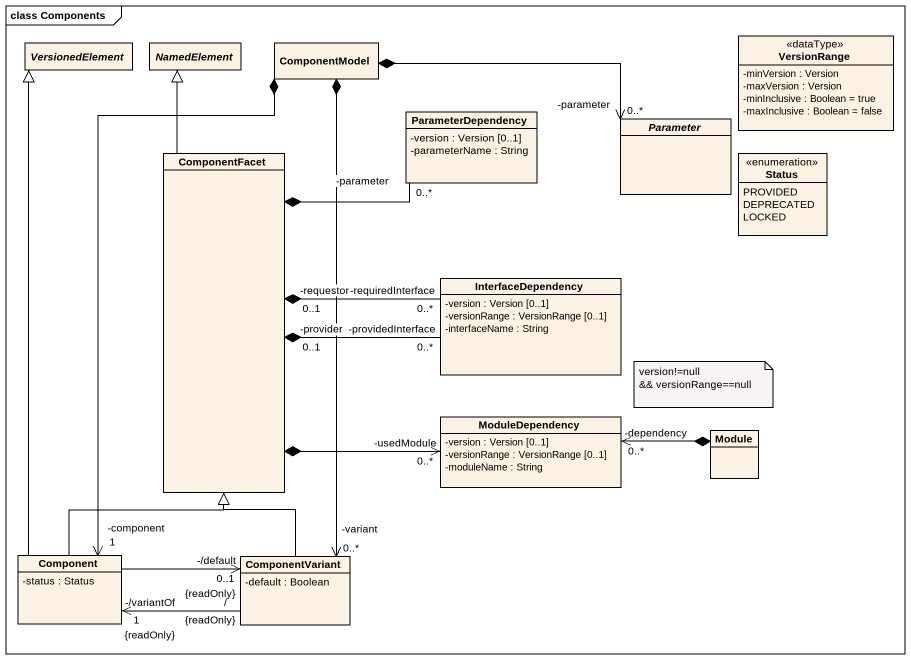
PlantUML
@startuml
mainframe class Components
hide circle
hide empty members
skinparam classAttributeIconSize 0
abstract class VersionedElement
abstract class NamedElement
class ComponentModel
class VersionRange <<dataType>> {
  -minVersion : Version
  -maxVersion : Version
  -minInclusive : Boolean = true
  -maxInclusive : Boolean = false
}
class ParameterDependency {
  -version : Version [0..1]
  -parameterName : String
}
class ComponentFacet
abstract class Parameter
enum Status {
  PROVIDED
  DEPRECATED
  LOCKED
}
class InterfaceDependency {
  -version : Version [0..1]
  -versionRange : VersionRange [0..1]
  -interfaceName : String
}
class ModuleDependency {
  -version : Version [0..1]
  -versionRange : VersionRange [0..1]
  -moduleName : String
}
class Module
class "Component" as Component_ {
  -status : Status
}
class ComponentVariant {
  -default : Boolean
}
ComponentModel *-right-> "-parameter\n0..*" Parameter
ComponentModel *--> "1\n-component" Component_
ComponentModel *--> "-variant\n0..*" ComponentVariant
ComponentFacet -up-|> NamedElement
ComponentFacet *-up- "-parameter\n0..*" ParameterDependency
ComponentFacet "-requestor\n0..1" *-right- "-requiredInterface\n0..*" InterfaceDependency
ComponentFacet "-provider\n0..1" *-right- "-providedInterface\n0..*" InterfaceDependency
ComponentFacet *-right-> "-usedModule\n0..*" ModuleDependency
Module *-left-> "-dependency\n0..*" ModuleDependency
Component_ -up-|> VersionedElement
Component_ -up-|> ComponentFacet
Component_ "-/variantOf\n1\n{readOnly}" <-right- "/\n{readOnly}" ComponentVariant
Component_ -right-> "-/default\n0..1\n{readOnly}" ComponentVariant
ComponentVariant -up-|> ComponentFacet
note as N1
  version!=null
  && versionRange==null
end note
@enduml
